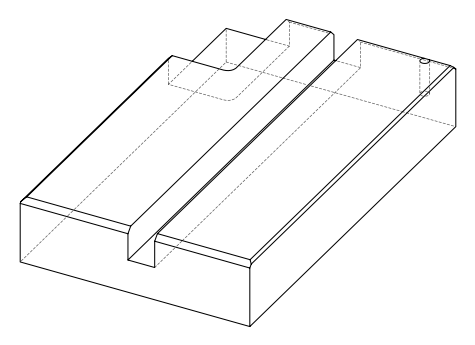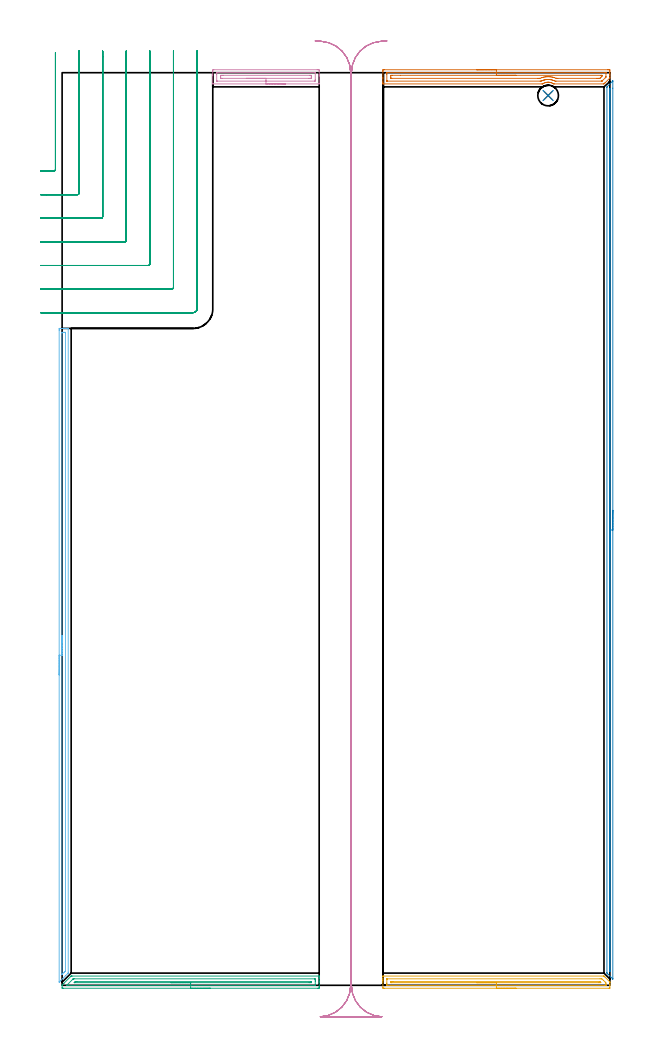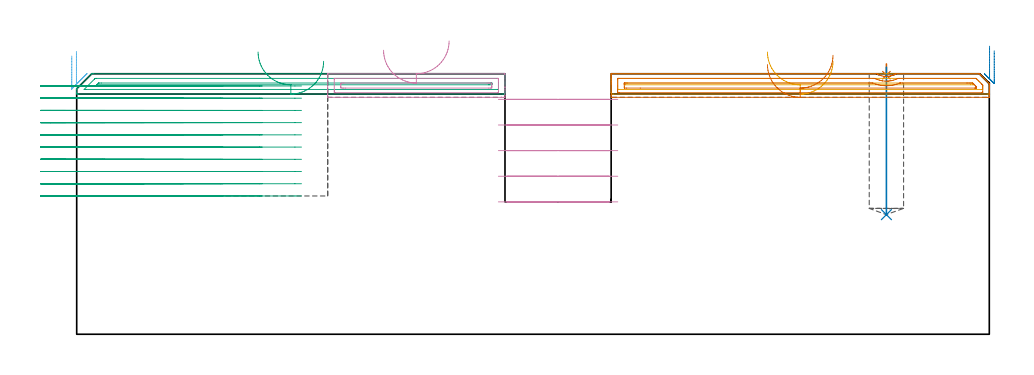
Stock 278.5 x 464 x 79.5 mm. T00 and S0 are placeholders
(PLAN: 10 operations, 4 tool changes, 56 min)
(1 SPOT_DRILL | STEP1POCKET | NXT0321_9005460120000 | 0.03 min | 1 mm3)
(2 DRILL_BLIND_HOLE_INTO_CENTER | STEP1POCKET | NXT0301_076 | 0.18 min | 3593 mm3)
(3 AREA_MILL | FG_CHAMFER_SURFACE | UGT0205_001 | 3.25 min | 2590 mm3)
(4 AREA_MILL_1 | FG_CHAMFER_SURFACE_1 | UGT0205_001 | 1.49 min | 1641 mm3)
(5 AREA_MILL_2 | FG_CHAMFER_SURFACE_2 | UGT0205_001 | 2.91 min | 2289 mm3)
(6 AREA_MILL_3 | FG_CHAMFER_SURFACE_3 | UGT0205_001 | 5.46 min | 3523 mm3)
(7 AREA_MILL_4 | FG_CHAMFER_SURFACE_4 | UGT0205_001 | 2.95 min | 3106 mm3)
(8 AREA_MILL_5 | FG_CHAMFER_SURFACE_5 | UGT0205_001 | 7.4 min | 2038 mm3)
(9 MILL_CORNER_NOTCH_RECTANGULAR | CORNER_NOTCH_RECTANGULAR | NXT0201_012 | Follow Part, ap 4, ae 75% | 21.63 min | 370486 mm3)
(10 MILL_RECTANGULAR_SLOT | SLOT_RECTANGULAR | UGT0201_004 | Follow Part, ap 8, ae 75% | 10.71 min | 587459 mm3)
(TOOL NXT0321_9005460120000 | NC Spot Drill, 142deg, 12mm, Carbide, Uncoated | D12 PA142 FL30 Z2)
(TOOL NXT0301_076 | Carbide Drill 10.5mm [860.1-1050-032A1-MM 2214] | D10.5 PA140 FL55 Z2)
(TOOL UGT0205_001 | Chamfer Mill 20 x 3 x 45 deg. | D20 FL50 Z2)
(TOOL NXT0201_012 | ENDMILL 16mm [2P460-1600-NA 1630] | D16 FL38 Z6)
(TOOL UGT0201_004 | End Mill 32 mm | D32 FL53 Z6)
(OP 1 SPOT_DRILL)
G17 G21 G94 G90
T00 M6
G54
G17 G0 G90 X247.1 Y452.4 S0 M3
G43 Z89.5 H0
G94 G81 G98 Z79.048 F250. R82.5
G80
M5
M2
(OP 2 DRILL_BLIND_HOLE_INTO_CENTER)
G17 G21 G94 G90
T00 M6
G54
G17 G0 G90 X247.1 Y452.4 S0 M3
G43 Z89.5 H1
G94 G81 G98 Z36.5 F250. R81.5
G80
M5
M2
(OP 3 AREA_MILL)
G17 G21 G94 G90
T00 M6
G54
G17 G0 G90 X75.35 Y-1.5 S1061 M3
G43 Z89.5 H0
Z83.3
G94 G1 X75.312 Z82.428 F250.
X75.198 Z81.564
X75.009 Z80.712
X74.747 Z79.88
X74.413 Z79.074
X74.01 Z78.3
X73.542 Z77.564
X73.01 Z76.872
X72.421 Z76.229
X71.778 Z75.64
X71.086 Z75.109
X70.35 Z74.64
X69.576 Z74.237
X68.77 Z73.903
X67.938 Z73.641
X67.087 Z73.452
X66.222 Z73.338
X65.35 Z73.3
X0.612
X0.396 Y-1.499 Z73.301
X0.166 Y-1.496 Z73.304
X0.003 Y-1.491 Z73.305
X0. Y-1.372 Z73.424
Y-1.209 Z73.587
X0.001 Y0.057 Z74.856
X0.003 Y0.093 Z74.891
X0.017 Y0.118 Z74.916
X0.176 Y0.277 Z75.074
X0.91 Y1.01 Z75.81
X4.586 Y4.686 Z79.484
X4.593 Y4.69 Z79.488
X4.609 Y4.698 Z79.493
X5.077 Y4.7 Z79.5
X130.534
X130.636 Y4.697 Z79.491
X130.651 Y4.696 Z79.49
X130.69 Y4.678 Z79.47
X130.7 Y4.362 Z79.162
Y4.018 Z78.817
Y3.363 Z78.158
Y2.154 Z76.951
Y1.6 Z76.394
Y-0.768 Z74.028
X130.697 Y-1.045 Z73.751
X130.69 Y-1.491 Z73.305
X130.543 Y-1.494 Z73.303
X130.088 Y-1.5 Z73.3
X65.35
Y-0.086 Z74.714
X2.813 Y-0.085 Z74.715
X2.398 Y-0.083 Z74.717
X2.315 Y-0.081 Z74.719
X2.278 Y-0.077 Z74.723
X2.292 Y-0.059 Z74.741
X5.398 Y3.047 Z77.847
X5.591 Y3.236 Z78.036
X5.626 Y3.267 Z78.067
X5.644 Y3.279 Z78.079
X5.665 Y3.281 Z78.081
X5.766 Y3.284 Z78.084
X5.97 Y3.286 Z78.086
X6.049
X128.302 Y3.285 Z78.085
X128.382 Y3.284 Z78.084
X128.671 Y3.279 Z78.079
X128.69 Y3.185 Z77.985
X128.697 Y2.974 Z77.774
X128.699 Y2.482 Z77.282
X128.7 Y2.089 Z76.889
X128.698 Y0.327 Z75.127
X128.69 Y-0.067 Z74.733
X128.687 Y-0.08 Z74.72
X128.682 Y-0.082 Z74.718
X128.658 Y-0.084 Z74.716
X128.607 Y-0.085 Z74.715
X128.505 Y-0.086 Z74.714
X65.35
Y1.328 Z76.128
X6.245 Y1.329 Z76.129
X6.204 Y1.33 Z76.13
X6.18 Y1.331 Z76.131
X6.151 Y1.335 Z76.135
X6.168 Y1.36 Z76.16
X6.189 Y1.384 Z76.184
X6.402 Y1.6 Z76.4
X6.634 Y1.826 Z76.626
X6.668 Y1.857 Z76.657
X6.727 Y1.865 Z76.665
X6.863 Y1.867 Z76.667
X7.482 Y1.871 Z76.671
X126.241
X126.516 Y1.87 Z76.67
X126.607 Y1.868 Z76.668
X126.678 Y1.865 Z76.665
X126.69 Y1.861 Z76.661
X126.694 Y1.833 Z76.633
X126.697 Y1.782 Z76.582
X126.698 Y1.6 Z76.4
X126.697 Y1.422 Z76.222
X126.69 Y1.359 Z76.159
X126.68 Y1.335 Z76.135
X126.653 Y1.334 Z76.134
X126.516 Y1.331 Z76.131
X125.898 Y1.329 Z76.129
X125.623 Y1.328 Z76.128
X65.35
X64.478 Z76.167
X63.614 Z76.28
X62.762 Z76.469
X61.93 Z76.732
X61.124 Z77.065
X60.35 Z77.468
X59.614 Z77.937
X58.922 Z78.468
X58.279 Z79.057
X57.69 Z79.701
X57.159 Z80.393
X56.69 Z81.128
X56.287 Z81.902
X55.953 Z82.708
X55.691 Z83.54
X55.502 Z84.392
X55.388 Z85.257
X55.35 Z86.128
G0 Z89.5
M5
M2
(OP 4 AREA_MILL_1)
G17 G21 G94 G90
T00 M6
G54
G17 G0 G90 X113.65 Y458.3 S1061 M3
G43 Z89.5 H0
G94 G1 X113.612 Z88.628 F250.
X113.498 Z87.763
X113.309 Z86.912
X113.047 Z86.08
X112.713 Z85.274
X112.31 Z84.5
X111.842 Z83.764
X111.31 Z83.072
X110.721 Z82.429
X110.078 Z81.839
X109.386 Z81.308
X108.65 Z80.84
X107.876 Z80.437
X107.07 Z80.103
X106.238 Z79.841
X105.386 Z79.652
X104.522 Z79.538
X103.65 Z79.5
X76.658
X76.61 Y458.305 Z79.493
X76.6 Y458.432 Z79.366
Y462.459 Z75.339
Y463.228 Z74.566
Y464.613 Z73.181
X76.602 Y464.998 Z72.797
X76.608 Y465.491 Z72.305
X77.101 Y465.5 Z72.3
X129.697
X130.199 Y465.498 Z72.302
X130.692 Y465.491 Z72.305
X130.7 Y464.998 Z72.797
Y463.228 Z74.566
Y462.459 Z75.339
Y462.343 Z75.456
X130.699 Y458.431 Z79.367
X130.69 Y458.305 Z79.493
X130.642 Y458.3 Z79.5
X103.65
Y459.714 Z78.086
X78.844
X78.663 Y459.718 Z78.082
X78.62 Y459.721 Z78.079
X78.609 Y459.724 Z78.076
X78.606 Y459.738 Z78.062
X78.602 Y459.774 Z78.026
X78.601 Y459.811 Z77.989
X78.6 Y459.958 Z77.842
Y463.228 Z74.572
Y463.498 Z74.302
X78.603 Y463.769 Z74.031
X78.607 Y463.949 Z73.851
X78.612 Y464.079 Z73.721
X78.898 Y464.086 Z73.714
X128.456
X128.637 Y464.082 Z73.718
X128.68 Y464.079 Z73.721
X128.691 Y464.076 Z73.724
X128.694 Y464.062 Z73.738
X128.698 Y464.026 Z73.774
X128.699 Y463.989 Z73.811
X128.7 Y463.842 Z73.958
Y460.572 Z77.228
Y460.302 Z77.498
X128.697 Y460.031 Z77.769
X128.693 Y459.851 Z77.949
X128.688 Y459.721 Z78.079
X128.402 Y459.714 Z78.086
X103.65
Y461.128 Z76.672
X81.526 Y461.129 Z76.671
X80.967 Y461.131 Z76.669
X80.641 Y461.136 Z76.664
X80.604 Y461.457 Z76.343
X80.601 Y461.497 Z76.303
Y462.343 Z75.457
X80.602 Y462.381 Z75.419
X80.641 Y462.665 Z75.136
X81.198 Y462.67 Z75.13
X81.526 Y462.671 Z75.129
X82.082 Y462.672 Z75.128
X125.774 Y462.671 Z75.129
X126.333 Y462.669 Z75.131
X126.659 Y462.664 Z75.136
X126.696 Y462.343 Z75.457
X126.699 Y462.303 Z75.497
Y461.457 Z76.343
X126.698 Y461.419 Z76.381
X126.659 Y461.136 Z76.664
X126.102 Y461.13 Z76.67
X125.774 Y461.129 Z76.671
X125.218 Y461.128 Z76.672
X103.65
X102.778 Z76.71
X101.914 Z76.823
X101.062 Z77.012
X100.23 Z77.275
X99.424 Z77.608
X98.65 Z78.011
X97.914 Z78.48
X97.222 Z79.011
X96.579 Z79.6
X95.99 Z80.244
X95.458 Z80.936
X94.99 Z81.672
X94.587 Z82.445
X94.253 Z83.251
X93.991 Z84.083
X93.802 Z84.935
X93.688 Z85.8
X93.65 Z86.672
G0 Z89.5
M5
M2
(OP 5 AREA_MILL_2)
G17 G21 G94 G90
T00 M6
G54
G17 G0 G90 X230.8 Y-1.5 S1061 M3
G43 Z89.5 H0
Z83.3
G94 G1 X230.762 Z82.428 F250.
X230.648 Z81.564
X230.459 Z80.712
X230.197 Z79.88
X229.863 Z79.074
X229.46 Z78.3
X228.992 Z77.564
X228.46 Z76.872
X227.871 Z76.229
X227.228 Z75.64
X226.536 Z75.109
X225.8 Z74.64
X225.026 Z74.237
X224.22 Z73.903
X223.388 Z73.641
X222.537 Z73.452
X221.672 Z73.338
X220.8 Z73.3
X163.701
X163.246 Y-1.495 Z73.303
X163.109 Y-1.491 Z73.305
X163.1 Y-1.045 Z73.751
Y1.6 Z76.394
Y2.175 Z76.972
Y2.482 Z77.278
Y3.056 Z77.853
Y3.363 Z78.158
Y4.384 Z79.183
X163.106 Y4.695 Z79.486
X163.108 Y4.697 Z79.488
X163.255 Y4.7 Z79.5
X275.222
X275.496 Y4.695 Z79.49
X275.511 Y4.691 Z79.486
X275.801 Y4.4 Z79.197
X275.957 Y4.245 Z79.04
X278.493 Y1.708 Z76.504
X278.5 Y1.699 Z76.495
Y1.6 Z76.399
Y1.521 Z76.321
Y0.451 Z75.25
Y-0.163 Z74.632
Y-1.352 Z73.446
X278.498 Y-1.491 Z73.305
X278.115 Y-1.5 Z73.3
X220.8
Y-0.086 Z74.714
X165.486 Y-0.085 Z74.715
X165.406 Y-0.084 Z74.716
X165.121 Y-0.079 Z74.721
X165.11 Y0.013 Z74.813
X165.103 Y0.215 Z75.015
X165.101 Y0.718 Z75.518
X165.1 Y1.099 Z75.899
X165.102 Y2.861 Z77.661
X165.11 Y3.243 Z78.043
X165.114 Y3.28 Z78.08
X165.131 Y3.281 Z78.081
X165.181 Y3.284 Z78.084
X165.282 Y3.285 Z78.085
X165.486 Y3.286 Z78.086
X273.517 Y3.285 Z78.085
X274.33 Y3.28 Z78.08
X274.416 Y3.279 Z78.079
X275.253 Y2.497 Z77.297
X276.149 Y1.6 Z76.4
X276.49 Y1.229 Z76.029
X276.495 Y0.718 Z75.518
X276.497 Y0.34 Z75.14
X276.49 Y-0.044 Z74.756
X276.486 Y-0.08 Z74.72
X276.469 Y-0.081 Z74.719
X276.419 Y-0.084 Z74.716
X276.318 Y-0.085 Z74.715
X276.114 Y-0.086 Z74.714
X220.8
Y1.328 Z76.128
X167.544 Y1.329 Z76.129
X167.27 Y1.331 Z76.131
X167.179 Y1.332 Z76.132
X167.115 Y1.335 Z76.135
X167.11 Y1.432 Z76.232
X167.104 Y1.6 Z76.4
X167.102 Y1.767 Z76.567
X167.106 Y1.824 Z76.624
X167.11 Y1.863 Z76.663
X167.134 Y1.865 Z76.665
X167.27 Y1.867 Z76.667
X167.888 Y1.871 Z76.671
X168.162
X273.163
X273.3 Y1.87 Z76.67
X273.368 Y1.867 Z76.667
X273.399 Y1.865 Z76.665
X273.438 Y1.842 Z76.642
X273.689 Y1.6 Z76.4
X273.94 Y1.349 Z76.149
X273.706 Y1.335 Z76.135
X273.438 Y1.332 Z76.132
X272.82 Y1.329 Z76.129
X220.8 Y1.328 Z76.128
X219.928 Z76.167
X219.064 Z76.28
X218.212 Z76.469
X217.38 Z76.732
X216.574 Z77.065
X215.8 Z77.468
X215.064 Z77.937
X214.372 Z78.468
X213.729 Z79.057
X213.14 Z79.701
X212.609 Z80.393
X212.14 Z81.128
X211.737 Z81.902
X211.403 Z82.708
X211.141 Z83.54
X210.952 Z84.392
X210.838 Z85.257
X210.8 Z86.128
G0 Z89.5
M5
M2
(OP 6 AREA_MILL_3)
G17 G21 G94 G90
T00 M6
G54
G17 G0 G90 X-1.5 Y157.8 S1061 M3
G43 Z89.5 H0
Z84.9
G94 G1 Y157.838 Z84.028 F250.
Y157.952 Z83.164
Y158.141 Z82.312
Y158.403 Z81.48
Y158.737 Z80.674
Y159.14 Z79.9
Y159.608 Z79.164
Y160.14 Z78.472
Y160.729 Z77.829
Y161.372 Z77.24
Y162.064 Z76.708
Y162.8 Z76.24
Y163.574 Z75.837
Y164.38 Z75.503
Y165.212 Z75.241
Y166.064 Z75.052
Y166.928 Z74.938
Y167.8 Z74.9
Y333.029
X-1.499 Y333.391 Z74.901
X-1.494 Y333.915 Z74.903
X-1.491 Y333.992 Z74.905
X-0.974 Y334. Z75.421
X-0.691 Z75.704
X-0.087 Z76.307
X0.478 Z76.875
X0.8 Z77.196
X1.365 Z77.761
X1.687 Z78.082
X2.332 Z78.731
X2.718 Z79.117
X3.071 Y333.993 Z79.462
X3.097 Y333.99 Z79.488
X3.1 Y333.838 Z79.5
Y6.672
X3.102 Y6.205 Z79.48
X3.033 Y6.132 Z79.43
X1.787 Y4.887 Z78.186
X0.504 Y3.604 Z76.904
X-0.891 Y2.209 Z75.508
X-1.337 Y1.762 Z75.061
X-1.417 Y1.684 Z74.981
X-1.491 Y1.614 Z74.905
X-1.498 Y1.721 Z74.902
X-1.499 Y1.762 Z74.901
X-1.5 Y167.8 Z74.9
X-0.086 Z76.314
Y331.605
X-0.084 Y331.829 Z76.316
X-0.081 Y331.94 Z76.319
X-0.079 Y331.986 Z76.321
X0.018 Y331.99 Z76.418
X0.411 Y331.998 Z76.811
X0.8 Y331.999 Z77.2
X1.296 Z77.696
X1.546 Y331.995 Z77.946
X1.645 Y331.99 Z78.045
X1.679 Y331.986 Z78.079
X1.681 Y331.939 Z78.081
X1.684 Y331.829 Z78.084
X1.686 Y331.607 Z78.086
Y7.566
X1.679 Y7.342 Z78.079
X1.675 Y7.237 Z78.075
X1.605 Y7.164 Z78.005
X1.404 Y6.957 Z77.804
X1.122 Y6.672 Z77.522
X0.961 Y6.51 Z77.361
X0.167 Y5.717 Z76.567
X0.071 Y5.621 Z76.471
X-0.025 Y5.527 Z76.375
X-0.053 Y5.503 Z76.347
X-0.073 Y5.487 Z76.327
X-0.079 Y5.559 Z76.321
X-0.086 Y5.778 Z76.314
Y167.8
Y168.672 Z76.352
Y169.536 Z76.466
Y170.388 Z76.655
Y171.22 Z76.917
Y172.026 Z77.251
Y172.8 Z77.654
Y173.536 Z78.123
Y174.228 Z78.654
Y174.871 Z79.243
Y175.46 Z79.886
Y175.992 Z80.578
Y176.46 Z81.314
Y176.863 Z82.088
Y177.197 Z82.894
Y177.459 Z83.726
Y177.648 Z84.578
Y177.762 Z85.443
Y177.8 Z86.314
G0 Z89.5
M5
M2
(OP 7 AREA_MILL_4)
G17 G21 G94 G90
T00 M6
G54
G17 G0 G90 X210.8 Y465.5 S1061 M3
G43 Z89.5 H0
Z82.3
G94 G1 X210.838 Z81.428 F250.
X210.952 Z80.564
X211.141 Z79.712
X211.403 Z78.88
X211.737 Z78.074
X212.14 Z77.3
X212.608 Z76.564
X213.14 Z75.872
X213.729 Z75.229
X214.372 Z74.64
X215.064 Z74.108
X215.8 Z73.64
X216.574 Z73.237
X217.38 Z72.903
X218.212 Z72.641
X219.064 Z72.452
X219.928 Z72.338
X220.8 Z72.3
X277.392
X277.899 Y465.499 Z72.301
X278.398 Y465.494 Z72.302
X278.492 Y465.491 Z72.305
X278.5 Y464.998 Z72.797
Y464.421 Z73.376
Y464.113 Z73.684
Y463.536 Z74.261
Y463.228 Z74.568
Y462.611 Z75.188
Y461.537 Z76.263
Y461.302 Z76.497
X278.493 Y461.293 Z76.506
X276.004 Y458.802 Z78.995
X275.862 Y458.661 Z79.137
X275.658 Y458.457 Z79.34
X275.505 Y458.305 Z79.49
X275.222 Y458.3 Z79.5
X250.241
X249.963 Y458.306 Z79.492
X249.886 Y458.348 Z79.45
X249.736 Y458.436 Z79.363
X249.712 Y458.449 Z79.35
X249.568 Y458.527 Z79.27
X249.524 Y458.551 Z79.246
X249.349 Y458.635 Z79.162
X249.308 Y458.656 Z79.143
X248.867 Y458.833 Z78.966
X248.457 Y458.962 Z78.836
X248.417 Y458.975 Z78.824
X248.277 Y459.009 Z78.79
X248.18 Y459.033 Z78.766
X248.011 Y459.065 Z78.73
X247.941 Y459.08 Z78.718
X247.791 Y459.097 Z78.702
X247.657 Y459.11 Z78.686
X247.565 Y459.119 Z78.674
X247.526 Y459.123 Z78.67
X247.362 Y459.137 Z78.66
X247.248 Y459.146 Z78.652
X247.119 Y459.147 Z78.653
X246.97 Z78.652
X246.673 Y459.122 Z78.67
X246.635 Y459.12 Z78.673
X246.589 Y459.116 Z78.68
X246.469 Y459.104 Z78.695
X246.411 Y459.097 Z78.702
X246.26 Y459.079 Z78.717
X245.745 Y458.96 Z78.837
X245.295 Y458.818 Z78.98
X244.854 Y458.635 Z79.165
X244.645 Y458.525 Z79.272
X244.545 Y458.474 Z79.325
X244.43 Y458.414 Z79.384
X244.33 Y458.357 Z79.441
X244.239 Y458.306 Z79.492
X243.996 Y458.3 Z79.5
X163.255
X163.108 Y458.302 Z79.488
X163.1 Y458.321 Z79.47
Y458.65 Z79.15
Y459.071 Z78.728
Y459.687 Z78.108
Y460.881 Z76.916
Y461.457 Z76.336
Y464.709 Z73.087
X163.103 Y464.998 Z72.799
X163.108 Y465.491 Z72.305
X163.201 Y465.494 Z72.303
X163.701 Y465.5 Z72.3
X220.8
Y464.086 Z73.714
X276.141
X276.335 Y464.085 Z73.715
X276.432 Y464.082 Z73.718
X276.478 Y464.079 Z73.721
X276.49 Y464.076 Z73.724
X276.492 Y464.06 Z73.74
X276.497 Y463.961 Z73.839
X276.5 Y463.73 Z74.07
X276.499 Y461.961 Z75.839
X276.494 Y461.834 Z75.966
X276.49 Y461.773 Z76.027
X276.464 Y461.725 Z76.075
X276.207 Y461.457 Z76.343
X276.161 Y461.411 Z76.389
X274.662 Y459.912 Z77.888
X274.527 Y459.781 Z78.02
X274.483 Y459.74 Z78.06
X274.46 Y459.721 Z78.079
X274.437 Y459.72 Z78.08
X274.33 Y459.715 Z78.085
X251.106
X250.677 Y459.721 Z78.079
X250.241 Y459.901 Z77.899
X249.879 Y460.046 Z77.754
X249.349 Y460.222 Z77.578
X249.026 Y460.316 Z77.484
X248.617 Y460.413 Z77.387
X248.528 Y460.431 Z77.369
X248.457 Y460.442 Z77.358
X248.046 Y460.494 Z77.306
X247.595 Y460.543 Z77.257
X247.579 Y460.544 Z77.256
X247.565 Y460.545 Z77.255
X247.124 Y460.554 Z77.246
X246.679 Y460.548 Z77.252
X245.887 Y460.467 Z77.333
X245.837 Y460.46 Z77.34
X245.781 Y460.449 Z77.351
X245.156 Y460.307 Z77.493
X245.037 Y460.277 Z77.523
X244.888 Y460.233 Z77.567
X244.472 Y460.1 Z77.7
X243.996 Y459.913 Z77.887
X243.835 Y459.848 Z77.952
X243.534 Y459.721 Z78.079
X243.104 Y459.715 Z78.085
X243.077
X165.459 Y459.714 Z78.086
X165.265 Y459.715 Z78.085
X165.168 Y459.718 Z78.082
X165.122 Y459.721 Z78.079
X165.11 Y459.724 Z78.076
X165.108 Y459.74 Z78.06
X165.103 Y459.839 Z77.961
X165.1 Y460.07 Z77.73
X165.101 Y463.228 Z74.572
X165.102 Y463.608 Z74.192
X165.11 Y463.993 Z73.807
X165.117 Y464.079 Z73.721
X165.162 Y464.081 Z73.719
X165.27 Y464.084 Z73.716
X165.486 Y464.086 Z73.714
X165.513
X220.8
Y462.672 Z75.128
X273.998 Y462.671 Z75.129
X274.33 Y462.67 Z75.13
X274.44 Y462.667 Z75.133
X274.477 Y462.665 Z75.135
X274.49 Y462.66 Z75.14
X274.493 Y462.623 Z75.177
X274.494 Y462.511 Z75.289
X274.49 Y462.343 Z75.457
X274.481 Y462.192 Z75.608
X274.33 Y462.033 Z75.767
X274.042 Y461.743 Z76.057
X273.757 Y461.457 Z76.343
X273.597 Y461.299 Z76.501
X273.438 Y461.144 Z76.656
X272.872 Y461.134 Z76.666
X272.546 Y461.131 Z76.669
X271.985 Y461.129 Z76.671
X271.653
X252.026
X251.463 Y461.13 Z76.67
X251.3 Y461.133 Z76.667
X251.26 Y461.136 Z76.664
X251.215 Y461.149 Z76.651
X251.134 Y461.176 Z76.624
X250.354 Y461.457 Z76.343
X250.241 Y461.495 Z76.305
X250.185 Y461.513 Z76.287
X249.692 Y461.649 Z76.151
X249.349 Y461.727 Z76.073
X249.003 Y461.801 Z75.999
X248.457 Y461.878 Z75.922
X247.984 Y461.926 Z75.874
X247.565 Y461.955 Z75.845
X247.051 Y461.968 Z75.832
X246.673 Y461.957 Z75.843
X246.204 Y461.922 Z75.878
X245.781 Y461.881 Z75.919
X245.399 Y461.836 Z75.964
X244.888 Y461.73 Z76.07
X244.664 Y461.68 Z76.12
X244.366 Y461.609 Z76.191
X243.996 Y461.505 Z76.295
X243.959 Y461.494 Z76.306
X243.846 Y461.457 Z76.343
X242.961 Y461.137 Z76.663
X242.824 Y461.134 Z76.666
X242.542 Y461.13 Z76.67
X242.212 Y461.129 Z76.671
X241.651
X167.601
X167.27 Y461.13 Z76.67
X167.16 Y461.133 Z76.667
X167.123 Y461.135 Z76.665
X167.11 Y461.14 Z76.66
X167.107 Y461.177 Z76.623
X167.103 Y461.289 Z76.511
X167.101 Y461.457 Z76.343
X167.1 Y461.626 Z76.174
X167.102 Y462.343 Z75.457
X167.104 Y462.507 Z75.293
X167.114 Y462.665 Z75.135
X167.27 Y462.666 Z75.134
X167.832 Y462.67 Z75.13
X171.978 Y462.672 Z75.128
X220.8
X221.672 Z75.166
X222.536 Z75.28
X223.388 Z75.469
X224.22 Z75.732
X225.026 Z76.065
X225.8 Z76.468
X226.536 Z76.937
X227.228 Z77.468
X227.871 Z78.057
X228.46 Z78.701
X228.992 Z79.393
X229.46 Z80.128
X229.863 Z80.902
X230.197 Z81.708
X230.459 Z82.54
X230.648 Z83.392
X230.762 Z84.257
X230.8 Z85.128
G0 Z89.5
M5
M2
(OP 8 AREA_MILL_5)
G17 G21 G94 G90
T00 M6
G54
G17 G0 G90 X280. Y241.5 S1061 M3
G43 Z89.5 H0
Z86.5
G94 G1 Y241.462 Z85.628 F250.
Y241.348 Z84.764
Y241.159 Z83.912
Y240.897 Z83.08
Y240.563 Z82.274
Y240.16 Z81.5
Y239.692 Z80.764
Y239.161 Z80.072
Y238.571 Z79.429
Y237.928 Z78.84
Y237.236 Z78.309
Y236.5 Z77.84
Y235.726 Z77.437
Y234.92 Z77.103
Y234.088 Z76.841
Y233.237 Z76.652
Y232.372 Z76.538
Y231.5 Z76.5
Y3.299
X279.996 Y3.216 Z76.502
X279.994 Y3.214 Z76.503
X279.982 Y3.216 Z76.515
X277.544 Y5.656 Z78.956
X277.176 Y6.024 Z79.324
X277.13 Y6.071 Z79.37
X277.004 Y6.205 Z79.49
X277. Y6.49 Z79.5
Y456.51
X277.004 Y456.795 Z79.49
X277.13 Y456.93 Z79.37
X279.685 Y459.486 Z76.813
X279.839 Y459.641 Z76.658
X279.984 Y459.784 Z76.513
X279.995 Y459.786 Z76.503
X279.999 Y459.784 Z76.499
X280. Y459.701 Z76.5
Y456.135
Y231.5
X278.586 Z77.914
X278.585 Y7.383 Z77.915
X278.584 Y7.299 Z77.916
X278.58 Y7.213 Z77.92
X278.572 Y7.09 Z77.928
X278.5 Y7.157 Z78.
X278.446 Y7.215 Z78.054
X278.421 Y7.245 Z78.079
X278.419 Y7.298 Z78.081
X278.416 Y7.383 Z78.084
X278.415 Y7.469 Z78.085
Y454.81
X278.419 Y455.617 Z78.081
X278.421 Y455.696 Z78.079
X278.429 Y455.767 Z78.071
X278.5 Y455.845 Z78.
X278.541 Y455.885 Z77.959
X278.572 Y455.911 Z77.928
X278.579 Y455.912 Z77.921
X278.581 Y455.874 Z77.919
X278.585 Y455.703 Z77.915
X278.586 Y455.617 Z77.914
Y455.531
Y231.5
Y230.629 Z77.952
Y229.764 Z78.066
Y228.912 Z78.255
Y228.08 Z78.517
Y227.274 Z78.851
Y226.5 Z79.254
Y225.764 Z79.723
Y225.072 Z80.254
Y224.429 Z80.843
Y223.84 Z81.486
Y223.309 Z82.179
Y222.84 Z82.914
Y222.437 Z83.688
Y222.103 Z84.494
Y221.841 Z85.326
Y221.652 Z86.178
Y221.538 Z87.043
Y221.5 Z87.914
G0 Z89.5
M5
M2
(OP 9 MILL_CORNER_NOTCH_RECTANGULAR)
G17 G21 G94 G90
T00 M6
G54
G17 G0 G90 X-11. Y414. S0 M3
G43 Z89.5 H1
Z75.77
G94 G1 X-8. F250.
X-4.194 F500.
G3 X-3.4 Y414.794 R0.8
G1 Y471.242
Y474.242 F250.
G0 Z89.5
X-11. Y402.
Z75.77
G1 X-8.
X7.806 F500.
G3 X8.6 Y402.794 R0.8
G1 Y472.
Y475. F250.
G0 Z89.5
X-11. Y390.
Z75.77
G1 X-8.
X19.805 F500.
G3 X20.6 Y390.795 R0.8
G1 Y472.
Y475. F250.
G0 Z89.5
X-11. Y378.
Z75.77
G1 X-8.
X31.805 F500.
G3 X32.6 Y378.795 R0.8
G1 Y472.
Y475. F250.
G0 Z89.5
X-11. Y366.
Z75.77
G1 X-8.
X43.805 F500.
G3 X44.6 Y366.795 R0.8
G1 Y472.
Y475. F250.
G0 Z89.5
X-11. Y354.
Z75.77
G1 X-8.
X55.805 F500.
G3 X56.6 Y354.795 R0.8
G1 Y472.
Y475. F250.
G0 Z89.5
X-11. Y342.
Z75.77
G1 X-8.
X66.6 F500.
G3 X68.6 Y344. R2.
G1 Y472.
Y475. F250.
G0 Z89.5
X-11. Y414.
Z72.04
G1 X-8.
X-4.194 F500.
G3 X-3.4 Y414.794 R0.8
G1 Y471.242
Y474.242 F250.
G0 Z89.5
X-11. Y402.
Z72.04
G1 X-8.
X7.806 F500.
G3 X8.6 Y402.794 R0.8
G1 Y472.
Y475. F250.
G0 Z89.5
X-11. Y390.
Z72.04
G1 X-8.
X19.805 F500.
G3 X20.6 Y390.795 R0.8
G1 Y472.
Y475. F250.
G0 Z89.5
X-11. Y378.
Z72.04
G1 X-8.
X31.805 F500.
G3 X32.6 Y378.795 R0.8
G1 Y472.
Y475. F250.
G0 Z89.5
X-11. Y366.
Z72.04
G1 X-8.
X43.805 F500.
G3 X44.6 Y366.795 R0.8
G1 Y472.
Y475. F250.
G0 Z89.5
X-11. Y354.
Z72.04
G1 X-8.
X55.805 F500.
G3 X56.6 Y354.795 R0.8
G1 Y472.
Y475. F250.
G0 Z89.5
X-11. Y342.
Z72.04
G1 X-8.
X66.6 F500.
G3 X68.6 Y344. R2.
G1 Y472.
Y475. F250.
G0 Z89.5
X-11. Y414.
Z68.31
G1 X-8.
X-4.194 F500.
G3 X-3.4 Y414.794 R0.8
G1 Y471.242
Y474.242 F250.
G0 Z89.5
X-11. Y402.
Z68.31
G1 X-8.
X7.806 F500.
G3 X8.6 Y402.794 R0.8
G1 Y472.
Y475. F250.
G0 Z89.5
X-11. Y390.
Z68.31
G1 X-8.
X19.805 F500.
G3 X20.6 Y390.795 R0.8
G1 Y472.
Y475. F250.
G0 Z89.5
X-11. Y378.
Z68.31
G1 X-8.
X31.805 F500.
G3 X32.6 Y378.795 R0.8
G1 Y472.
Y475. F250.
G0 Z89.5
X-11. Y366.
Z68.31
G1 X-8.
X43.805 F500.
G3 X44.6 Y366.795 R0.8
G1 Y472.
Y475. F250.
G0 Z89.5
X-11. Y354.
Z68.31
G1 X-8.
X55.805 F500.
G3 X56.6 Y354.795 R0.8
G1 Y472.
Y475. F250.
G0 Z89.5
X-11. Y342.
Z68.31
G1 X-8.
X66.6 F500.
G3 X68.6 Y344. R2.
G1 Y472.
Y475. F250.
G0 Z89.5
X-11. Y414.
Z64.58
G1 X-8.
X-4.194 F500.
G3 X-3.4 Y414.794 R0.8
G1 Y471.242
Y474.242 F250.
G0 Z89.5
X-11. Y402.
Z64.58
G1 X-8.
X7.806 F500.
G3 X8.6 Y402.794 R0.8
G1 Y472.
Y475. F250.
G0 Z89.5
X-11. Y390.
Z64.58
G1 X-8.
X19.805 F500.
G3 X20.6 Y390.795 R0.8
G1 Y472.
Y475. F250.
G0 Z89.5
X-11. Y378.
Z64.58
G1 X-8.
X31.805 F500.
G3 X32.6 Y378.795 R0.8
G1 Y472.
Y475. F250.
G0 Z89.5
X-11. Y366.
Z64.58
G1 X-8.
X43.805 F500.
G3 X44.6 Y366.795 R0.8
G1 Y472.
Y475. F250.
G0 Z89.5
X-11. Y354.
Z64.58
G1 X-8.
X55.805 F500.
G3 X56.6 Y354.795 R0.8
G1 Y472.
Y475. F250.
G0 Z89.5
X-11. Y342.
Z64.58
G1 X-8.
X66.6 F500.
G3 X68.6 Y344. R2.
G1 Y472.
Y475. F250.
G0 Z89.5
X-11. Y414.
Z60.85
G1 X-8.
X-4.194 F500.
G3 X-3.4 Y414.794 R0.8
G1 Y471.242
Y474.242 F250.
G0 Z89.5
X-11. Y402.
Z60.85
G1 X-8.
X7.806 F500.
G3 X8.6 Y402.794 R0.8
G1 Y472.
Y475. F250.
G0 Z89.5
X-11. Y390.
Z60.85
G1 X-8.
X19.805 F500.
G3 X20.6 Y390.795 R0.8
G1 Y472.
Y475. F250.
G0 Z89.5
X-11. Y378.
Z60.85
G1 X-8.
X31.805 F500.
G3 X32.6 Y378.795 R0.8
G1 Y472.
Y475. F250.
G0 Z89.5
X-11. Y366.
Z60.85
G1 X-8.
X43.805 F500.
G3 X44.6 Y366.795 R0.8
G1 Y472.
Y475. F250.
G0 Z89.5
X-11. Y354.
Z60.85
G1 X-8.
X55.805 F500.
G3 X56.6 Y354.795 R0.8
G1 Y472.
Y475. F250.
G0 Z89.5
X-11. Y342.
Z60.85
G1 X-8.
X66.6 F500.
G3 X68.6 Y344. R2.
G1 Y472.
Y475. F250.
G0 Z89.5
X-11. Y414.
Z57.12
G1 X-8.
X-4.194 F500.
G3 X-3.4 Y414.794 R0.8
G1 Y471.242
Y474.242 F250.
G0 Z89.5
X-11. Y402.
Z57.12
G1 X-8.
X7.806 F500.
G3 X8.6 Y402.794 R0.8
G1 Y472.
Y475. F250.
G0 Z89.5
X-11. Y390.
Z57.12
G1 X-8.
X19.805 F500.
G3 X20.6 Y390.795 R0.8
G1 Y472.
Y475. F250.
G0 Z89.5
X-11. Y378.
Z57.12
G1 X-8.
X31.805 F500.
G3 X32.6 Y378.795 R0.8
G1 Y472.
Y475. F250.
G0 Z89.5
X-11. Y366.
Z57.12
G1 X-8.
X43.805 F500.
G3 X44.6 Y366.795 R0.8
G1 Y472.
Y475. F250.
G0 Z89.5
X-11. Y354.
Z57.12
G1 X-8.
X55.805 F500.
G3 X56.6 Y354.795 R0.8
G1 Y472.
Y475. F250.
G0 Z89.5
X-11. Y342.
Z57.12
G1 X-8.
X66.6 F500.
G3 X68.6 Y344. R2.
G1 Y472.
Y475. F250.
G0 Z89.5
X-11. Y414.
Z53.39
G1 X-8.
X-4.194 F500.
G3 X-3.4 Y414.794 R0.8
G1 Y471.242
Y474.242 F250.
G0 Z89.5
X-11. Y402.
Z53.39
G1 X-8.
X7.806 F500.
G3 X8.6 Y402.794 R0.8
G1 Y472.
Y475. F250.
G0 Z89.5
X-11. Y390.
Z53.39
G1 X-8.
X19.805 F500.
G3 X20.6 Y390.795 R0.8
G1 Y472.
Y475. F250.
G0 Z89.5
X-11. Y378.
Z53.39
G1 X-8.
X31.805 F500.
G3 X32.6 Y378.795 R0.8
G1 Y472.
Y475. F250.
G0 Z89.5
X-11. Y366.
Z53.39
G1 X-8.
X43.805 F500.
G3 X44.6 Y366.795 R0.8
G1 Y472.
Y475. F250.
G0 Z89.5
X-11. Y354.
Z53.39
G1 X-8.
X55.805 F500.
G3 X56.6 Y354.795 R0.8
G1 Y472.
Y475. F250.
G0 Z89.5
X-11. Y342.
Z53.39
G1 X-8.
X66.6 F500.
G3 X68.6 Y344. R2.
G1 Y472.
Y475. F250.
G0 Z89.5
X-11. Y414.
Z49.66
G1 X-8.
X-4.194 F500.
G3 X-3.4 Y414.794 R0.8
G1 Y471.242
Y474.242 F250.
G0 Z89.5
X-11. Y402.
Z49.66
G1 X-8.
X7.806 F500.
G3 X8.6 Y402.794 R0.8
G1 Y472.
Y475. F250.
G0 Z89.5
X-11. Y390.
Z49.66
G1 X-8.
X19.805 F500.
G3 X20.6 Y390.795 R0.8
G1 Y472.
Y475. F250.
G0 Z89.5
X-11. Y378.
Z49.66
G1 X-8.
X31.805 F500.
G3 X32.6 Y378.795 R0.8
G1 Y472.
Y475. F250.
G0 Z89.5
X-11. Y366.
Z49.66
G1 X-8.
X43.805 F500.
G3 X44.6 Y366.795 R0.8
G1 Y472.
Y475. F250.
G0 Z89.5
X-11. Y354.
Z49.66
G1 X-8.
X55.805 F500.
G3 X56.6 Y354.795 R0.8
G1 Y472.
Y475. F250.
G0 Z89.5
X-11. Y342.
Z49.66
G1 X-8.
X66.6 F500.
G3 X68.6 Y344. R2.
G1 Y472.
Y475. F250.
G0 Z89.5
X-11. Y414.
Z45.93
G1 X-8.
X-4.194 F500.
G3 X-3.4 Y414.794 R0.8
G1 Y471.242
Y474.242 F250.
G0 Z89.5
X-11. Y402.
Z45.93
G1 X-8.
X7.806 F500.
G3 X8.6 Y402.794 R0.8
G1 Y472.
Y475. F250.
G0 Z89.5
X-11. Y390.
Z45.93
G1 X-8.
X19.805 F500.
G3 X20.6 Y390.795 R0.8
G1 Y472.
Y475. F250.
G0 Z89.5
X-11. Y378.
Z45.93
G1 X-8.
X31.805 F500.
G3 X32.6 Y378.795 R0.8
G1 Y472.
Y475. F250.
G0 Z89.5
X-11. Y366.
Z45.93
G1 X-8.
X43.805 F500.
G3 X44.6 Y366.795 R0.8
G1 Y472.
Y475. F250.
G0 Z89.5
X-11. Y354.
Z45.93
G1 X-8.
X55.805 F500.
G3 X56.6 Y354.795 R0.8
G1 Y472.
Y475. F250.
G0 Z89.5
X-11. Y342.
Z45.93
G1 X-8.
X66.6 F500.
G3 X68.6 Y344. R2.
G1 Y472.
Y475. F250.
G0 Z89.5
X-11. Y414.
Z42.2
G1 X-8.
X-4.194 F500.
G3 X-3.4 Y414.794 R0.8
G1 Y471.242
Y474.242 F250.
G0 Z89.5
X-11. Y402.
Z42.2
G1 X-8.
X7.806 F500.
G3 X8.6 Y402.794 R0.8
G1 Y472.
Y475. F250.
G0 Z89.5
X-11. Y390.
Z42.2
G1 X-8.
X19.805 F500.
G3 X20.6 Y390.795 R0.8
G1 Y472.
Y475. F250.
G0 Z89.5
X-11. Y378.
Z42.2
G1 X-8.
X31.805 F500.
G3 X32.6 Y378.795 R0.8
G1 Y472.
Y475. F250.
G0 Z89.5
X-11. Y366.
Z42.2
G1 X-8.
X43.805 F500.
G3 X44.6 Y366.795 R0.8
G1 Y472.
Y475. F250.
G0 Z89.5
X-11. Y354.
Z42.2
G1 X-8.
X55.805 F500.
G3 X56.6 Y354.795 R0.8
G1 Y472.
Y475. F250.
G0 Z89.5
X-11. Y342.
Z42.2
G1 X-8.
X66.6 F500.
G3 X68.6 Y344. R2.
G1 Y472.
Y475. F250.
G0 Z89.5
M5
M2
(OP 10 MILL_RECTANGULAR_SLOT)
G17 G21 G94 G90
T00 M6
G54
G17 G0 G90 X128.685 Y480.154 S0 M3
G43 Z89.5 H0
Z71.68
G94 G1 X131.679 Y479.97 F250.
G2 X146.7 Y464. R16. F500.
G1 Y0.
G2 X131.266 Y-15.99 R16.
G1 X162.534
G2 X147.1 Y0. R16.
G1 Y464.
G2 X162.121 Y479.97 R16.
G1 X165.115 Y480.154 F250.
G0 X128.685 Z63.86
G1 X131.679 Y479.97
G2 X146.7 Y464. R16. F500.
G1 Y0.
G2 X131.266 Y-15.99 R16.
G1 X162.534
G2 X147.1 Y0. R16.
G1 Y464.
G2 X162.121 Y479.97 R16.
G1 X165.115 Y480.154 F250.
G0 X128.685 Z56.04
G1 X131.679 Y479.97
G2 X146.7 Y464. R16. F500.
G1 Y0.
G2 X131.266 Y-15.99 R16.
G1 X162.534
G2 X147.1 Y0. R16.
G1 Y464.
G2 X162.121 Y479.97 R16.
G1 X165.115 Y480.154 F250.
G0 X128.685 Z48.22
G1 X131.679 Y479.97
G2 X146.7 Y464. R16. F500.
G1 Y0.
G2 X131.266 Y-15.99 R16.
G1 X162.534
G2 X147.1 Y0. R16.
G1 Y464.
G2 X162.121 Y479.97 R16.
G1 X165.115 Y480.154 F250.
G0 X128.685 Z40.4
G1 X131.679 Y479.97
G2 X146.7 Y464. R16. F500.
G1 Y0.
G2 X131.266 Y-15.99 R16.
G1 X162.534
G2 X147.1 Y0. R16.
G1 Y464.
G2 X162.121 Y479.97 R16.
G1 X165.115 Y480.154 F250.
G0 Z89.5
M5
M2
